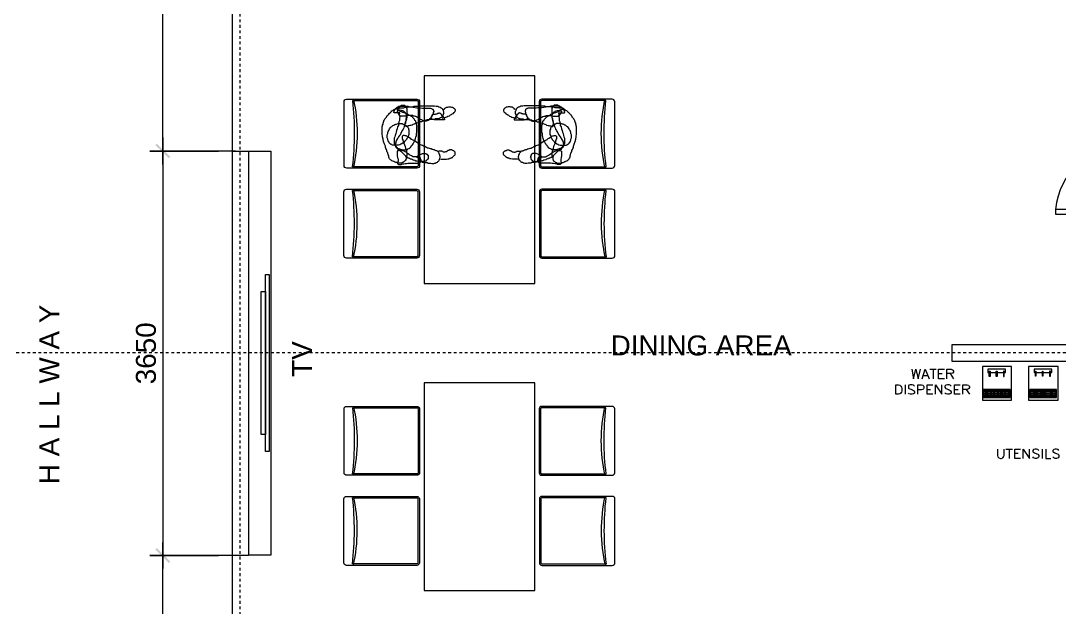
# Model space of a CAD drawing. Header units: feet. Extents: x 24 to 2788, y 15 to 613.
# Drawn here: x 174.3 to 268, y 289.9 to 342.9 of the extents above; entities that cross this region are included whole.
import ezdxf

# ---------------------------------------------------------------- set-up
doc = ezdxf.new("R2010")
doc.units = ezdxf.units.FT
doc.header["$MEASUREMENT"] = 0
doc.linetypes.add('DASHED', pattern=[0.5, 0.25, -0.25])
doc.layers.get('0').update_dxf_attribs({"color": 255, "lineweight": 0})
for name, color, linetype, lineweight in [('Dimmension', 250, 'Continuous', 0), ('Furnatures', 30, 'Continuous', 15), ('Kitchen', 2, 'Continuous', 13), ('Object', 5, 'Continuous', 0), ('Text', 251, 'Continuous', 9)]:
    doc.layers.add(name, color=color, linetype=linetype, lineweight=lineweight)
doc.layers.add('Doors', color=7, linetype='Continuous')
doc.layers.add('Grid', color=1, linetype='Continuous')
doc.styles.add('PDF Arial', font='arial.ttf')

# ---------------------------------------------------------------- blocks, each defined once
blk = doc.blocks.new('Chair4')
at = {"layer": 'Furnatures', "lineweight": 0}
for points in [[(0.6585, -0.3112), (0.0235, -0.3112, -0.408105), (0, -0.2879), (0, 0.2879, -0.414185), (0.0233, 0.3112), (0.6583, 0.3112, -0.414203), (0.6816, 0.2879), (0.6816, -0.2879, -0.414185), (0.6583, -0.3112)], [(0.6585, -0.2985), (0.0766, -0.2983, 0.059211), (0.0789, 0.2985), (0.6583, 0.2985, -0.414258), (0.6689, 0.2879), (0.6689, -0.2879, -0.414258), (0.6583, -0.2985)]]:
    blk.add_lwpolyline(points, format="xyb", dxfattribs=at)
blk.add_arc((-1.3258, 0.0037), 1.4466, 347.42989, 12.27222, dxfattribs=at)
blk = doc.blocks.new('Table2')
at = {"layer": 'Furnatures', "lineweight": 0}
blk.add_lwpolyline([(0.4996, -1.8755), (0.4996, 0), (-0.4996, 0), (-0.4996, -1.8755)], close=True, dxfattribs=at)
blk = doc.blocks.new('Person')
at = {"layer": 'Object', "lineweight": 0}
for points in [[(-0.0839, -0.1905), (-0.0881, -0.1863), (-0.0881, -0.1778), (-0.0923, -0.1736), (-0.0923, -0.1651), (-0.0966, -0.1609), (-0.1008, -0.1524), (-0.1008, -0.144), (-0.105, -0.1355), (-0.1093, -0.127), (-0.1135, -0.1186), (-0.1135, -0.1059), (-0.122, -0.0889), (-0.1304, -0.0635), (-0.1347, -0.0424), (-0.1389, -0.0212), (-0.1389, -0.0127), (-0.1431, 0), (-0.1431, 0.0084), (-0.1431, 0.0169), (-0.1431, 0.0296), (-0.1431, 0.0381), (-0.1431, 0.0465), (-0.1431, 0.055), (-0.1431, 0.0677), (-0.1389, 0.0762), (-0.1389, 0.0846), (-0.1347, 0.0931), (-0.1347, 0.1016), (-0.1304, 0.1101), (-0.1262, 0.1185), (-0.1262, 0.127), (-0.122, 0.1312), (-0.1177, 0.1397), (-0.1093, 0.1482), (-0.105, 0.1566), (-0.1008, 0.1651), (-0.0966, 0.1693), (-0.0881, 0.1778), (-0.0839, 0.182), (-0.0754, 0.1905), (-0.0669, 0.199), (-0.0627, 0.2032), (-0.0542, 0.2117), (-0.0457, 0.2159), (-0.0373, 0.2244), (-0.0288, 0.2286), (-0.0161, 0.2371), (-0.0076, 0.2413), (0.0008, 0.2455), (0.0093, 0.254), (0.022, 0.2582), (0.0305, 0.2625), (0.0347, 0.2625), (0.0389, 0.2625), (0.0432, 0.2625), (0.0474, 0.2625), (0.0516, 0.2625), (0.0559, 0.2625), (0.0601, 0.2625), (0.0643, 0.2582), (0.0686, 0.254), (0.0728, 0.2498), (0.0728, 0.2455), (0.077, 0.2455), (0.077, 0.2413), (0.077, 0.2371), (0.0813, 0.2328), (0.0813, 0.2244), (0.0813, 0.2117), (0.0813, 0.2032), (0.0813, 0.1905), (0.0813, 0.1778), (0.0813, 0.1651), (0.0813, 0.1524), (0.077, 0.1397), (0.0728, 0.127), (0.0686, 0.1143), (0.0686, 0.1016), (0.0601, 0.0889), (0.0559, 0.0719), (0.0516, 0.0592), (0.0474, 0.0465), (0.0389, 0.0338), (0.0347, 0.0254), (0.0262, 0.0127), (0.022, 0), (0.0135, -0.0085), (0.0051, -0.0212), (0.0008, -0.0297), (-0.0034, -0.0381), (-0.0119, -0.0508), (-0.0161, -0.0593), (-0.0203, -0.0678), (-0.0203, -0.0762), (-0.0246, -0.0847), (-0.0246, -0.0889), (-0.0246, -0.0932), (-0.0246, -0.0974), (-0.0246, -0.1016), (-0.0246, -0.1059), (-0.0203, -0.1101), (-0.0203, -0.1143), (-0.0161, -0.1186), (-0.0076, -0.127), (0.0008, -0.1355), (0.0093, -0.1397), (0.0262, -0.1524), (0.0432, -0.1694), (0.0474, -0.1736), (0.0559, -0.1821), (0.0643, -0.1905), (0.0686, -0.1948), (0.0686, -0.199), (0.0728, -0.2032), (0.0728, -0.2075), (0.0728, -0.2117), (0.0728, -0.2159), (0.0728, -0.2202), (0.0728, -0.2244), (0.0686, -0.2286), (0.0686, -0.2329), (0.0686, -0.2371), (0.0643, -0.2371), (0.0601, -0.2413), (0.0559, -0.2456), (0.0516, -0.2498), (0.0474, -0.2498), (0.0432, -0.254), (0.0389, -0.254), (0.0305, -0.2583), (0.0262, -0.2583), (0.0178, -0.2583), (0.0135, -0.2583), (0.0051, -0.2583), (-0.0034, -0.2583), (-0.0119, -0.254), (-0.0203, -0.254), (-0.0288, -0.2498), (-0.0373, -0.2456), (-0.0457, -0.2413), (-0.0542, -0.2371), (-0.0627, -0.2329), (-0.0669, -0.2286), (-0.0754, -0.2202), (-0.0796, -0.2159), (-0.0796, -0.2117), (-0.0839, -0.2075), (-0.0839, -0.2032), (-0.0839, -0.199), (-0.0839, -0.1948)], [(-0.0373, 0.2032), (-0.033, 0.2074), (-0.033, 0.2159), (-0.0288, 0.2201), (-0.0288, 0.2244), (-0.0246, 0.2286), (-0.0203, 0.2328), (-0.0161, 0.2371), (-0.0119, 0.2413), (-0.0076, 0.2455), (-0.0034, 0.2455), (0.0051, 0.2498), (0.0093, 0.2498), (0.0135, 0.2498), (0.0178, 0.254), (0.0262, 0.254), (0.0347, 0.254), (0.0474, 0.254), (0.0643, 0.254), (0.077, 0.254), (0.0897, 0.254), (0.1067, 0.2498), (0.1236, 0.2498), (0.1363, 0.2455), (0.1702, 0.2413), (0.1871, 0.2413), (0.204, 0.2413), (0.221, 0.2371), (0.2379, 0.2371), (0.2506, 0.2371), (0.2675, 0.2371), (0.276, 0.2371), (0.2802, 0.2371), (0.2887, 0.2371), (0.2929, 0.2371), (0.3014, 0.2328), (0.3056, 0.2328), (0.3099, 0.2286), (0.3141, 0.2286), (0.3183, 0.2244), (0.3183, 0.2201), (0.3183, 0.2159), (0.3226, 0.2117), (0.3226, 0.2074), (0.3183, 0.199), (0.3183, 0.1947), (0.3183, 0.1863), (0.3141, 0.182), (0.3099, 0.1736), (0.3099, 0.1693), (0.3056, 0.1609), (0.3014, 0.1566), (0.2972, 0.1482), (0.2929, 0.1439), (0.2845, 0.1397), (0.2802, 0.1355), (0.276, 0.1312), (0.2718, 0.127), (0.2633, 0.1228), (0.2591, 0.1228), (0.2548, 0.1185), (0.2506, 0.1185), (0.2464, 0.1185), (0.2379, 0.1185), (0.2337, 0.1228), (0.2294, 0.1228), (0.2252, 0.127), (0.221, 0.127), (0.2167, 0.1312), (0.204, 0.1355), (0.1956, 0.1439), (0.1829, 0.1482), (0.1702, 0.1566), (0.1617, 0.1609), (0.1575, 0.1609), (0.149, 0.1651), (0.1405, 0.1651), (0.1321, 0.1693), (0.1236, 0.1693), (0.1151, 0.1693), (0.1067, 0.1693), (0.0897, 0.1693), (0.0686, 0.1651), (0.0601, 0.1651), (0.0516, 0.1651), (0.0474, 0.1651), (0.0389, 0.1651), (0.0305, 0.1651), (0.0262, 0.1651), (0.022, 0.1651), (0.0178, 0.1651), (0.0178, 0.1693), (0.0135, 0.1693), (0.0135, 0.1736), (0.0135, 0.1778), (0.0135, 0.182), (0.0178, 0.1905), (0.0178, 0.1947), (0.0135, 0.1947), (0.0093, 0.1947), (0.0051, 0.1947), (0.0008, 0.1947), (-0.0034, 0.1947), (-0.0119, 0.1947), (-0.0161, 0.1947), (-0.0246, 0.1947), (-0.0288, 0.1947), (-0.033, 0.1947), (-0.033, 0.199), (-0.0373, 0.199)], [(0.0178, 0.1609), (0.0135, 0.1439), (0.0135, 0.127), (0.0093, 0.1143), (0.0051, 0.0974), (0.0051, 0.0804), (-0.0034, 0.0677), (-0.0076, 0.0508), (-0.0119, 0.0338), (-0.0161, 0.0211), (-0.0203, 0.0084), (-0.0246, -0.0085), (-0.0288, -0.0212), (-0.033, -0.0339), (-0.033, -0.0466), (-0.033, -0.0508), (-0.033, -0.0551), (-0.033, -0.0635), (-0.033, -0.0678), (-0.033, -0.072), (-0.033, -0.0805), (-0.033, -0.0847), (-0.0288, -0.0889), (-0.0288, -0.0932), (-0.0246, -0.0974), (-0.0246, -0.1016), (-0.0203, -0.1059), (-0.0161, -0.1101), (-0.0119, -0.1143), (-0.0076, -0.1186), (-0.0034, -0.1228), (0.0051, -0.127), (0.0093, -0.127), (0.0178, -0.1313), (0.022, -0.1355), (0.0305, -0.1355), (0.0347, -0.1355), (0.0432, -0.1397), (0.0474, -0.1397), (0.0559, -0.1397), (0.0601, -0.1397), (0.0686, -0.1397), (0.0728, -0.1355), (0.0813, -0.1355), (0.0855, -0.1355), (0.0897, -0.1313), (0.0982, -0.127), (0.1024, -0.127), (0.1067, -0.1228), (0.1109, -0.1186), (0.1151, -0.1143), (0.1194, -0.1059), (0.1236, -0.1016), (0.1278, -0.0974), (0.1321, -0.0932), (0.1363, -0.0847), (0.1405, -0.0805), (0.1448, -0.0678), (0.1532, -0.0551), (0.1575, -0.0381), (0.1617, -0.0254), (0.1659, -0.0085), (0.1659, 0.0084), (0.1702, 0.0211), (0.1702, 0.0381), (0.1702, 0.0508), (0.1702, 0.0677), (0.1702, 0.0804), (0.1659, 0.0931), (0.1659, 0.0974), (0.1659, 0.1058), (0.1617, 0.1101), (0.1617, 0.1185), (0.1575, 0.1228), (0.1532, 0.127), (0.149, 0.1355), (0.1448, 0.1397), (0.1405, 0.1439), (0.1363, 0.1482), (0.1321, 0.1566), (0.1236, 0.1609), (0.1151, 0.1651), (0.1067, 0.1693), (0.0982, 0.1736), (0.0897, 0.182), (0.077, 0.1863), (0.0643, 0.1905), (0.0559, 0.1947), (0.0432, 0.199), (0.0305, 0.2032), (0.022, 0.2074), (0.0178, 0.2074), (0.0135, 0.2117), (0.0093, 0.2117), (0.0051, 0.2117), (0.0008, 0.2117), (-0.0034, 0.2117), (-0.0076, 0.2117), (-0.0076, 0.2074), (-0.0076, 0.2032), (-0.0034, 0.199), (-0.0034, 0.1947), (0.0008, 0.1947), (0.0051, 0.1863), (0.0093, 0.1778), (0.0135, 0.1736), (0.0135, 0.1693), (0.0135, 0.1651)], [(0.2167, 0.2582), (0.2252, 0.2582), (0.2379, 0.2582), (0.2464, 0.2582), (0.2591, 0.2582), (0.2675, 0.2582), (0.276, 0.2582), (0.2845, 0.2582), (0.2929, 0.2582), (0.2972, 0.2582), (0.3056, 0.2582), (0.3141, 0.2582), (0.3183, 0.2582), (0.3268, 0.2582), (0.331, 0.2582), (0.3437, 0.254), (0.3522, 0.254), (0.3607, 0.254), (0.3691, 0.2498), (0.3776, 0.2455), (0.3818, 0.2455), (0.3903, 0.2413), (0.3945, 0.2371), (0.3988, 0.2328), (0.403, 0.2286), (0.403, 0.2244), (0.4072, 0.2201), (0.4072, 0.2117), (0.4115, 0.2074), (0.4115, 0.2032), (0.4115, 0.199), (0.4115, 0.1905), (0.4115, 0.1863), (0.4072, 0.182), (0.4072, 0.1778), (0.4072, 0.1736), (0.403, 0.1693), (0.3988, 0.1651), (0.3988, 0.1609), (0.3945, 0.1566), (0.3903, 0.1524), (0.3861, 0.1482), (0.3818, 0.1482), (0.3776, 0.1439), (0.3734, 0.1439), (0.3691, 0.1439), (0.3607, 0.1397), (0.3564, 0.1397), (0.3522, 0.1397), (0.3437, 0.1397), (0.3395, 0.1397), (0.331, 0.1355), (0.3226, 0.1355), (0.3183, 0.1355), (0.3099, 0.1355), (0.3014, 0.1355), (0.2929, 0.1355), (0.2845, 0.1312), (0.276, 0.1312), (0.2633, 0.1312), (0.2548, 0.127), (0.2464, 0.127), (0.2337, 0.1228), (0.2252, 0.1185), (0.2125, 0.1143), (0.1998, 0.1143), (0.1786, 0.1058), (0.1575, 0.0974), (0.1448, 0.0931), (0.1363, 0.0889), (0.1278, 0.0846), (0.1151, 0.0804), (0.1067, 0.0804), (0.0982, 0.0762), (0.094, 0.0762), (0.0855, 0.0719), (0.0813, 0.0719), (0.0728, 0.0719), (0.0686, 0.0762), (0.0643, 0.0762), (0.0643, 0.0804), (0.0643, 0.0846), (0.0643, 0.0889), (0.0643, 0.0931), (0.0643, 0.0974), (0.0643, 0.1016), (0.0686, 0.1143), (0.0728, 0.127), (0.0728, 0.1397), (0.077, 0.1524), (0.077, 0.1566), (0.077, 0.1609), (0.077, 0.1693), (0.077, 0.1736), (0.077, 0.1778), (0.0728, 0.1863), (0.0686, 0.1905), (0.0686, 0.1947), (0.0643, 0.199), (0.0601, 0.2032), (0.0516, 0.2074), (0.0474, 0.2117), (0.0389, 0.2117), (0.0305, 0.2159), (0.0135, 0.2201), (0.0093, 0.2201), (0.0008, 0.2244), (-0.0034, 0.2244), (-0.0119, 0.2286), (-0.0161, 0.2286), (-0.0203, 0.2286), (-0.0246, 0.2328), (-0.0203, 0.2328), (-0.0161, 0.2328), (-0.0119, 0.2371), (-0.0076, 0.2371), (-0.0034, 0.2371), (0.0008, 0.2371), (0.0051, 0.2371), (0.0135, 0.2371), (0.0178, 0.2413), (0.0262, 0.2413), (0.0347, 0.2413), (0.0432, 0.2413), (0.0516, 0.2413), (0.0643, 0.2455), (0.0728, 0.2455), (0.0855, 0.2455), (0.0982, 0.2498), (0.1151, 0.2498), (0.1278, 0.2498), (0.1448, 0.254), (0.1617, 0.254), (0.1786, 0.254), (0.1956, 0.2582)], [(0.2972, 0.1482), (0.3141, 0.182), (0.3226, 0.182), (0.3268, 0.182), (0.331, 0.182), (0.3353, 0.182), (0.3395, 0.182), (0.3437, 0.1863), (0.3522, 0.1863), (0.3607, 0.1905), (0.3649, 0.1905), (0.3691, 0.1905), (0.3691, 0.1947), (0.3734, 0.1947), (0.3776, 0.1905), (0.3818, 0.1905), (0.3861, 0.1863), (0.3861, 0.182), (0.3903, 0.182), (0.3945, 0.1736), (0.403, 0.1651), (0.4072, 0.1609), (0.4115, 0.1524), (0.4157, 0.1482), (0.4157, 0.1439), (0.4157, 0.1397), (0.4199, 0.1397), (0.4199, 0.1355), (0.4199, 0.1312), (0.4157, 0.1312), (0.4115, 0.1312), (0.4072, 0.1312), (0.403, 0.1312), (0.3988, 0.1312), (0.3903, 0.1312), (0.3861, 0.1312), (0.3818, 0.1312), (0.3776, 0.1312), (0.3734, 0.1312), (0.3691, 0.1312), (0.3649, 0.1312), (0.3607, 0.1312), (0.348, 0.1312), (0.3353, 0.1312), (0.331, 0.1312), (0.3226, 0.1355), (0.3183, 0.1355), (0.3141, 0.1355), (0.3099, 0.1355), (0.3056, 0.1397), (0.3014, 0.1439), (0.2972, 0.1439)], [(-0.0796, -0.0762), (-0.0839, -0.0678), (-0.0881, -0.0593), (-0.0923, -0.0508), (-0.0923, -0.0424), (-0.0966, -0.0297), (-0.0966, -0.0212), (-0.0966, -0.0127), (-0.0966, -0.0043), (-0.0923, 0.0084), (-0.0923, 0.0169), (-0.0881, 0.0254), (-0.0839, 0.0338), (-0.0796, 0.0423), (-0.0754, 0.0508), (-0.0711, 0.0592), (-0.0627, 0.0677), (-0.0542, 0.0719), (-0.0457, 0.0804), (-0.0373, 0.0846), (-0.0288, 0.0889), (-0.0203, 0.0931), (-0.0119, 0.0931), (0.0008, 0.0974), (0.0093, 0.0974), (0.022, 0.0974), (0.0305, 0.0974), (0.0389, 0.0974), (0.0474, 0.0931), (0.0559, 0.0889), (0.0643, 0.0846), (0.0728, 0.0804), (0.077, 0.0804), (0.077, 0.0762), (0.0813, 0.0719), (0.0855, 0.0719), (0.0855, 0.0677), (0.0897, 0.0635), (0.094, 0.055), (0.094, 0.0465), (0.0982, 0.0381), (0.0982, 0.0296), (0.0982, 0.0169), (0.0982, 0.0084), (0.0982, 0), (0.094, -0.0085), (0.0897, -0.0212), (0.0855, -0.0297), (0.0813, -0.0381), (0.077, -0.0466), (0.0686, -0.0551), (0.0601, -0.0635), (0.0559, -0.072), (0.0474, -0.0762), (0.0347, -0.0847), (0.0262, -0.0889), (0.0178, -0.0932), (0.0051, -0.0974), (-0.0034, -0.0974), (-0.0161, -0.0974), (-0.0246, -0.1016), (-0.033, -0.0974), (-0.0415, -0.0974), (-0.05, -0.0974), (-0.0542, -0.0932), (-0.0584, -0.0932), (-0.0627, -0.0889), (-0.0669, -0.0889), (-0.0711, -0.0847), (-0.0754, -0.0805), (-0.0754, -0.0762)], [(0.1617, -0.2371), (0.1702, -0.2371), (0.1829, -0.2413), (0.1956, -0.2413), (0.204, -0.2456), (0.2125, -0.2456), (0.221, -0.2498), (0.2337, -0.2498), (0.2421, -0.2498), (0.2464, -0.254), (0.2548, -0.254), (0.2633, -0.254), (0.2718, -0.2583), (0.276, -0.2583), (0.2845, -0.2583), (0.2887, -0.2583), (0.2929, -0.2583), (0.3056, -0.2625), (0.3141, -0.2625), (0.3226, -0.2625), (0.331, -0.2583), (0.3395, -0.2583), (0.3437, -0.254), (0.3522, -0.254), (0.3564, -0.2498), (0.3607, -0.2456), (0.3649, -0.2413), (0.3691, -0.2371), (0.3734, -0.2329), (0.3776, -0.2244), (0.3776, -0.2202), (0.3776, -0.2159), (0.3818, -0.2075), (0.3818, -0.2032), (0.3818, -0.199), (0.3776, -0.1905), (0.3776, -0.1863), (0.3776, -0.1821), (0.3734, -0.1778), (0.3734, -0.1694), (0.3691, -0.1651), (0.3649, -0.1609), (0.3649, -0.1567), (0.3607, -0.1567), (0.3564, -0.1524), (0.3522, -0.1482), (0.3437, -0.1482), (0.3395, -0.144), (0.3353, -0.144), (0.3268, -0.1397), (0.3226, -0.1397), (0.3141, -0.1355), (0.3099, -0.1355), (0.3014, -0.1313), (0.2929, -0.1313), (0.2845, -0.127), (0.276, -0.1228), (0.2675, -0.1228), (0.2591, -0.1186), (0.2506, -0.1143), (0.2421, -0.1101), (0.2294, -0.1059), (0.221, -0.1016), (0.2125, -0.0974), (0.1998, -0.0932), (0.1871, -0.0847), (0.1786, -0.0805), (0.1575, -0.0635), (0.1363, -0.0508), (0.1236, -0.0466), (0.1151, -0.0381), (0.1067, -0.0339), (0.094, -0.0254), (0.0855, -0.0212), (0.0813, -0.017), (0.0728, -0.0127), (0.0643, -0.0127), (0.0601, -0.0085), (0.0559, -0.0085), (0.0516, -0.0085), (0.0474, -0.0085), (0.0432, -0.0127), (0.0389, -0.017), (0.0389, -0.0212), (0.0389, -0.0254), (0.0389, -0.0297), (0.0389, -0.0339), (0.0389, -0.0424), (0.0432, -0.0466), (0.0432, -0.0551), (0.0474, -0.0593), (0.0474, -0.0678), (0.0516, -0.0805), (0.0643, -0.1101), (0.0686, -0.127), (0.0728, -0.1355), (0.0728, -0.1397), (0.077, -0.1482), (0.077, -0.1524), (0.077, -0.1609), (0.0813, -0.1651), (0.0813, -0.1694), (0.0813, -0.1736), (0.0813, -0.1778), (0.0813, -0.1821), (0.0813, -0.1863), (0.0813, -0.1905), (0.077, -0.1948), (0.077, -0.199), (0.0813, -0.199), (0.0813, -0.2032), (0.0813, -0.2075), (0.0855, -0.2075), (0.0897, -0.2075), (0.0897, -0.2117), (0.094, -0.2117), (0.1024, -0.2159), (0.1067, -0.2159), (0.1109, -0.2202), (0.1194, -0.2202), (0.1278, -0.2244), (0.1363, -0.2286), (0.149, -0.2329), (0.1532, -0.2329)], [(-0.0034, -0.2498), (-0.0034, -0.254), (-0.0034, -0.2583), (-0.0034, -0.2625), (-0.0034, -0.2667), (0.0008, -0.2667), (0.0051, -0.271), (0.0093, -0.271), (0.0135, -0.271), (0.0178, -0.271), (0.022, -0.271), (0.0262, -0.271), (0.0305, -0.271), (0.0389, -0.2667), (0.0516, -0.2667), (0.0643, -0.2625), (0.077, -0.2625), (0.0897, -0.2583), (0.1067, -0.2583), (0.1194, -0.2583), (0.1321, -0.2583), (0.1448, -0.2583), (0.1532, -0.2583), (0.1659, -0.2583), (0.1744, -0.2583), (0.1786, -0.2583), (0.1829, -0.2583), (0.1871, -0.2583), (0.1913, -0.2583), (0.1956, -0.2583), (0.1998, -0.254), (0.204, -0.2498), (0.204, -0.2456), (0.204, -0.2413), (0.2083, -0.2371), (0.2083, -0.2329), (0.2083, -0.2286), (0.204, -0.2244), (0.204, -0.2202), (0.204, -0.2159), (0.1998, -0.2117), (0.1998, -0.2075), (0.1956, -0.2032), (0.1913, -0.2032), (0.1871, -0.2032), (0.1829, -0.2032), (0.1786, -0.2032), (0.1744, -0.2032), (0.1659, -0.2032), (0.1575, -0.2032), (0.1532, -0.2032), (0.1448, -0.2032), (0.1405, -0.2032), (0.1363, -0.2032), (0.1321, -0.199), (0.1236, -0.1948), (0.1151, -0.1905), (0.1067, -0.1863), (0.1024, -0.1821), (0.0855, -0.1736), (0.0813, -0.1651), (0.0728, -0.1609), (0.0643, -0.1567), (0.0559, -0.1524), (0.0432, -0.1482), (0.0347, -0.144), (0.0262, -0.144), (0.022, -0.144), (0.0178, -0.144), (0.0135, -0.144), (0.0093, -0.144), (0.0051, -0.144), (0.0008, -0.1482), (-0.0034, -0.1482), (-0.0034, -0.1524), (-0.0076, -0.1524), (-0.0076, -0.1567), (-0.0076, -0.1609), (-0.0076, -0.1651), (-0.0076, -0.1694), (-0.0076, -0.1736), (-0.0076, -0.1821), (-0.0076, -0.1905), (-0.0034, -0.2117), (0.0008, -0.2244), (0.0008, -0.2329), (0.0008, -0.2371), (0.0008, -0.2413), (0.0008, -0.2456)], [(0.1998, -0.2413), (0.1956, -0.2413), (0.1956, -0.2371), (0.1956, -0.2329), (0.1956, -0.2286), (0.1913, -0.2244), (0.1913, -0.2202), (0.1871, -0.2159), (0.1829, -0.2159), (0.1786, -0.2117), (0.1744, -0.2075), (0.1744, -0.2032), (0.1744, -0.199), (0.1786, -0.1948), (0.1829, -0.1905), (0.1871, -0.1905), (0.1913, -0.1863), (0.1956, -0.1863), (0.1998, -0.1821), (0.2083, -0.1778), (0.221, -0.1736), (0.2252, -0.1736), (0.2294, -0.1736), (0.2337, -0.1736), (0.2421, -0.1736), (0.2464, -0.1736), (0.2506, -0.1736), (0.2548, -0.1736), (0.2591, -0.1778), (0.2633, -0.1778), (0.2675, -0.1821), (0.2675, -0.1863), (0.2718, -0.1863), (0.2718, -0.1905), (0.2718, -0.1948), (0.2718, -0.199), (0.276, -0.2032), (0.2718, -0.2075), (0.2718, -0.2117), (0.2718, -0.2159), (0.2718, -0.2202), (0.2675, -0.2244), (0.2675, -0.2286), (0.2633, -0.2286), (0.2591, -0.2329), (0.2548, -0.2371), (0.2548, -0.2413), (0.2464, -0.2413), (0.2421, -0.2456), (0.2379, -0.2456), (0.2337, -0.2456), (0.2252, -0.2456), (0.2167, -0.2456), (0.2125, -0.2456), (0.204, -0.2456), (0.204, -0.2413)]]:
    blk.add_lwpolyline(points, close=True, dxfattribs=at)
for points in [[(0.4115, 0.2244), (0.4157, 0.2286), (0.4199, 0.2286), (0.4199, 0.2328), (0.4242, 0.2371), (0.4284, 0.2413), (0.4326, 0.2413), (0.4369, 0.2455), (0.4411, 0.2455), (0.4496, 0.2455), (0.4581, 0.2498), (0.4665, 0.2498), (0.475, 0.2498), (0.4835, 0.2455), (0.4919, 0.2455), (0.5004, 0.2413), (0.5046, 0.2371), (0.5089, 0.2371), (0.5089, 0.2328), (0.5131, 0.2286), (0.5131, 0.2244), (0.5173, 0.2244), (0.5173, 0.2201), (0.5173, 0.2159), (0.5173, 0.2117), (0.5131, 0.2074), (0.5131, 0.2032), (0.5089, 0.199), (0.5004, 0.1947), (0.4962, 0.1863), (0.4877, 0.182), (0.4792, 0.1778), (0.4708, 0.1736), (0.4623, 0.1651), (0.4496, 0.1609), (0.4411, 0.1566), (0.4284, 0.1524), (0.4199, 0.1482), (0.4072, 0.1482), (0.3988, 0.1439)], [(0.3861, -0.2244), (0.3903, -0.2244), (0.3945, -0.2244), (0.403, -0.2244), (0.4072, -0.2244), (0.4242, -0.2244), (0.4369, -0.2244), (0.4496, -0.2202), (0.4581, -0.2202), (0.4623, -0.2202), (0.4665, -0.2159), (0.475, -0.2159), (0.4792, -0.2117), (0.4835, -0.2117), (0.4877, -0.2075), (0.4919, -0.2075), (0.4962, -0.2032), (0.5046, -0.1948), (0.5089, -0.1905), (0.5131, -0.1863), (0.5173, -0.1821), (0.5173, -0.1778), (0.5173, -0.1736), (0.5173, -0.1694), (0.5173, -0.1651), (0.5173, -0.1609), (0.5131, -0.1567), (0.5089, -0.1524), (0.5046, -0.1482), (0.5004, -0.1482), (0.4962, -0.144), (0.4919, -0.144), (0.4835, -0.1397), (0.4792, -0.1397), (0.475, -0.1397), (0.4665, -0.1397), (0.4623, -0.144), (0.4581, -0.144), (0.4538, -0.144), (0.4453, -0.1524), (0.4369, -0.1567), (0.4326, -0.1567), (0.4284, -0.1567), (0.4242, -0.1609), (0.4199, -0.1609), (0.4157, -0.1609), (0.4115, -0.1609), (0.4072, -0.1567), (0.403, -0.1567), (0.3988, -0.1524), (0.3945, -0.1524), (0.3903, -0.1524), (0.3861, -0.1524), (0.3776, -0.1524), (0.3734, -0.1524), (0.3691, -0.1524), (0.3649, -0.1524)]]:
    blk.add_lwpolyline(points, dxfattribs=at)
blk = doc.blocks.new('TV')
at = {"layer": 'Furnatures', "lineweight": 5}
for points in [[(0.072, -0.798), (0.0381, -0.798), (0.0381, 0.798), (0.072, 0.798)], [(0.0381, -0.6456), (0, -0.6456), (0, 0.6456), (0.0381, 0.6456)]]:
    blk.add_lwpolyline(points, close=True, dxfattribs=at)
blk = doc.blocks.new('Wing Door')
at = {"layer": 'Doors', "lineweight": 0}
for points in [[(0.0381, 0.6186), (0.0381, 0.6017), (0.0762, 0.6017), (0.1185, 0.6017), (0.1185, 0.6186)], [(0.7155, 0.6017), (0.1185, 0.6017), (0.1185, 0.5594), (0.7155, 0.5594)], [(0.0381, -0.6176), (0.0381, -0.6006), (0.0762, -0.6006), (0.1185, -0.6006), (0.1185, -0.6176)]]:
    blk.add_lwpolyline(points, close=True, dxfattribs=at)
blk.add_lwpolyline([(0.7155, 0.5594, -0.407728), (0.0762, 0.0005, 0.407728), (-0.5631, -0.5583)], format="xyb", dxfattribs=at)
for points in [[(-0.5631, -0.6006), (-0.5631, -0.6006), (-0.5631, -0.6006), (0.0381, -0.6006), (0.0381, -0.5583), (-0.5631, -0.5583), (-0.5631, -0.6006)], [(0.0381, -0.6006), (-0.1312, -0.6006)]]:
    blk.add_lwpolyline(points, dxfattribs=at)
blk = doc.blocks.new('Water Dispenser')
at = {"layer": 'Kitchen', "lineweight": 0}
for points in [[(2.624832, 3.048192), (0, 3.048192), (0, 0), (2.624832, 0)], [(2.074464, 2.794176), (0.465696, 2.794176), (0.465696, 2.497824), (2.074464, 2.497824)], [(0.592704, 2.624832), (0.677376, 2.624832), (0.677376, 2.159136), (0.592704, 2.159136)], [(1.227744, 2.624832), (1.312416, 2.624832), (1.312416, 2.159136), (1.227744, 2.159136)], [(1.947456, 2.624832), (1.90512, 2.624832), (1.90512, 2.159136), (1.947456, 2.159136)], [(2.497824, 0.973728), (0.084672, 0.973728), (0.084672, 0.254016), (2.497824, 0.254016)], [(0.254016, 0.931392), (0.21168, 0.931392), (0.21168, 0.762048), (0.254016, 0.762048)], [(0.254016, 0.677376), (0.21168, 0.677376), (0.21168, 0.508032), (0.254016, 0.508032)], [(0.254016, 0.465696), (0.21168, 0.465696), (0.21168, 0.254016), (0.254016, 0.254016)], [(0.296352, 0.931392), (0.254016, 0.931392), (0.254016, 0.762048), (0.296352, 0.762048)], [(0.296352, 0.677376), (0.254016, 0.677376), (0.254016, 0.508032), (0.296352, 0.508032)], [(0.296352, 0.465696), (0.254016, 0.465696), (0.254016, 0.254016), (0.296352, 0.254016)], [(0.381024, 0.931392), (0.338688, 0.931392), (0.338688, 0.762048), (0.381024, 0.762048)], [(0.381024, 0.931392), (0.338688, 0.931392), (0.338688, 0.762048), (0.381024, 0.762048)], [(0.381024, 0.677376), (0.338688, 0.677376), (0.338688, 0.508032), (0.381024, 0.508032)], [(0.381024, 0.677376), (0.338688, 0.677376), (0.338688, 0.508032), (0.381024, 0.508032)], [(0.381024, 0.465696), (0.338688, 0.465696), (0.338688, 0.254016), (0.381024, 0.254016)], [(0.381024, 0.465696), (0.338688, 0.465696), (0.338688, 0.254016), (0.381024, 0.254016)], [(0.465696, 0.931392), (0.42336, 0.931392), (0.42336, 0.762048), (0.465696, 0.762048)], [(0.465696, 0.677376), (0.42336, 0.677376), (0.42336, 0.508032), (0.465696, 0.508032)], [(0.465696, 0.465696), (0.42336, 0.465696), (0.42336, 0.254016), (0.465696, 0.254016)], [(0.550368, 0.931392), (0.508032, 0.931392), (0.508032, 0.762048), (0.550368, 0.762048)], [(0.550368, 0.931392), (0.508032, 0.931392), (0.508032, 0.762048), (0.550368, 0.762048)], [(0.550368, 0.677376), (0.508032, 0.677376), (0.508032, 0.508032), (0.550368, 0.508032)], [(0.550368, 0.677376), (0.508032, 0.677376), (0.508032, 0.508032), (0.550368, 0.508032)], [(0.550368, 0.465696), (0.508032, 0.465696), (0.508032, 0.254016), (0.550368, 0.254016)], [(0.550368, 0.465696), (0.508032, 0.465696), (0.508032, 0.254016), (0.550368, 0.254016)], [(0.63504, 0.931392), (0.592704, 0.931392), (0.592704, 0.762048), (0.63504, 0.762048)], [(0.63504, 0.677376), (0.592704, 0.677376), (0.592704, 0.508032), (0.63504, 0.508032)], [(0.63504, 0.465696), (0.592704, 0.465696), (0.592704, 0.254016), (0.63504, 0.254016)], [(0.719712, 0.931392), (0.677376, 0.931392), (0.677376, 0.762048), (0.719712, 0.762048)], [(0.719712, 0.677376), (0.677376, 0.677376), (0.677376, 0.508032), (0.719712, 0.508032)], [(0.719712, 0.465696), (0.677376, 0.465696), (0.677376, 0.254016), (0.719712, 0.254016)], [(0.804384, 0.931392), (0.762048, 0.931392), (0.762048, 0.762048), (0.804384, 0.762048)], [(0.804384, 0.931392), (0.762048, 0.931392), (0.762048, 0.762048), (0.804384, 0.762048)], [(0.804384, 0.677376), (0.762048, 0.677376), (0.762048, 0.508032), (0.804384, 0.508032)], [(0.804384, 0.677376), (0.762048, 0.677376), (0.762048, 0.508032), (0.804384, 0.508032)], [(0.804384, 0.465696), (0.762048, 0.465696), (0.762048, 0.254016), (0.804384, 0.254016)], [(0.804384, 0.465696), (0.762048, 0.465696), (0.762048, 0.254016), (0.804384, 0.254016)], [(0.84672, 0.931392), (0.804384, 0.931392), (0.804384, 0.762048), (0.84672, 0.762048)], [(0.84672, 0.677376), (0.804384, 0.677376), (0.804384, 0.508032), (0.84672, 0.508032)], [(0.84672, 0.465696), (0.804384, 0.465696), (0.804384, 0.254016), (0.84672, 0.254016)], [(0.931392, 0.931392), (0.889056, 0.931392), (0.889056, 0.762048), (0.931392, 0.762048)], [(0.931392, 0.677376), (0.889056, 0.677376), (0.889056, 0.508032), (0.931392, 0.508032)], [(0.931392, 0.465696), (0.889056, 0.465696), (0.889056, 0.254016), (0.931392, 0.254016)], [(1.016064, 0.931392), (0.973728, 0.931392), (0.973728, 0.762048), (1.016064, 0.762048)], [(1.016064, 0.677376), (0.973728, 0.677376), (0.973728, 0.508032), (1.016064, 0.508032)], [(1.016064, 0.465696), (0.973728, 0.465696), (0.973728, 0.254016), (1.016064, 0.254016)], [(1.100736, 0.931392), (1.0584, 0.931392), (1.0584, 0.762048), (1.100736, 0.762048)], [(1.100736, 0.677376), (1.0584, 0.677376), (1.0584, 0.508032), (1.100736, 0.508032)], [(1.100736, 0.465696), (1.0584, 0.465696), (1.0584, 0.254016), (1.100736, 0.254016)], [(1.185408, 0.931392), (1.143072, 0.931392), (1.143072, 0.762048), (1.185408, 0.762048)], [(1.185408, 0.677376), (1.143072, 0.677376), (1.143072, 0.508032), (1.185408, 0.508032)], [(1.185408, 0.465696), (1.143072, 0.465696), (1.143072, 0.254016), (1.185408, 0.254016)], [(1.27008, 0.931392), (1.227744, 0.931392), (1.227744, 0.762048), (1.27008, 0.762048)], [(1.27008, 0.931392), (1.227744, 0.931392), (1.227744, 0.762048), (1.27008, 0.762048)], [(1.27008, 0.677376), (1.227744, 0.677376), (1.227744, 0.508032), (1.27008, 0.508032)], [(1.27008, 0.677376), (1.227744, 0.677376), (1.227744, 0.508032), (1.27008, 0.508032)], [(1.27008, 0.465696), (1.227744, 0.465696), (1.227744, 0.254016), (1.27008, 0.254016)], [(1.27008, 0.465696), (1.227744, 0.465696), (1.227744, 0.254016), (1.27008, 0.254016)], [(1.354752, 0.931392), (1.312416, 0.931392), (1.312416, 0.762048), (1.354752, 0.762048)], [(1.354752, 0.677376), (1.312416, 0.677376), (1.312416, 0.508032), (1.354752, 0.508032)], [(1.354752, 0.465696), (1.312416, 0.465696), (1.312416, 0.254016), (1.354752, 0.254016)], [(1.439424, 0.931392), (1.397088, 0.931392), (1.397088, 0.762048), (1.439424, 0.762048)], [(1.439424, 0.677376), (1.397088, 0.677376), (1.397088, 0.508032), (1.439424, 0.508032)], [(1.439424, 0.465696), (1.397088, 0.465696), (1.397088, 0.254016), (1.439424, 0.254016)], [(1.48176, 0.931392), (1.439424, 0.931392), (1.439424, 0.762048), (1.48176, 0.762048)], [(1.48176, 0.677376), (1.439424, 0.677376), (1.439424, 0.508032), (1.48176, 0.508032)], [(1.48176, 0.465696), (1.439424, 0.465696), (1.439424, 0.254016), (1.48176, 0.254016)], [(1.566432, 0.931392), (1.524096, 0.931392), (1.524096, 0.762048), (1.566432, 0.762048)], [(1.566432, 0.677376), (1.524096, 0.677376), (1.524096, 0.508032), (1.566432, 0.508032)], [(1.566432, 0.465696), (1.524096, 0.465696), (1.524096, 0.254016), (1.566432, 0.254016)], [(1.651104, 0.931392), (1.608768, 0.931392), (1.608768, 0.762048), (1.651104, 0.762048)], [(1.651104, 0.677376), (1.608768, 0.677376), (1.608768, 0.508032), (1.651104, 0.508032)], [(1.651104, 0.465696), (1.608768, 0.465696), (1.608768, 0.254016), (1.651104, 0.254016)], [(1.735776, 0.931392), (1.69344, 0.931392), (1.69344, 0.762048), (1.735776, 0.762048)], [(1.735776, 0.931392), (1.69344, 0.931392), (1.69344, 0.762048), (1.735776, 0.762048)], [(1.735776, 0.677376), (1.69344, 0.677376), (1.69344, 0.508032), (1.735776, 0.508032)], [(1.735776, 0.677376), (1.69344, 0.677376), (1.69344, 0.508032), (1.735776, 0.508032)], [(1.735776, 0.465696), (1.69344, 0.465696), (1.69344, 0.254016), (1.735776, 0.254016)], [(1.735776, 0.465696), (1.69344, 0.465696), (1.69344, 0.254016), (1.735776, 0.254016)], [(1.820448, 0.931392), (1.778112, 0.931392), (1.778112, 0.762048), (1.820448, 0.762048)], [(1.820448, 0.677376), (1.778112, 0.677376), (1.778112, 0.508032), (1.820448, 0.508032)], [(1.820448, 0.465696), (1.778112, 0.465696), (1.778112, 0.254016), (1.820448, 0.254016)], [(1.90512, 0.931392), (1.862784, 0.931392), (1.862784, 0.762048), (1.90512, 0.762048)], [(1.90512, 0.677376), (1.862784, 0.677376), (1.862784, 0.508032), (1.90512, 0.508032)], [(1.90512, 0.465696), (1.862784, 0.465696), (1.862784, 0.254016), (1.90512, 0.254016)], [(1.989792, 0.931392), (1.947456, 0.931392), (1.947456, 0.762048), (1.989792, 0.762048)], [(1.989792, 0.677376), (1.947456, 0.677376), (1.947456, 0.508032), (1.989792, 0.508032)], [(1.989792, 0.465696), (1.947456, 0.465696), (1.947456, 0.254016), (1.989792, 0.254016)], [(2.032128, 0.931392), (1.989792, 0.931392), (1.989792, 0.762048), (2.032128, 0.762048)], [(2.032128, 0.677376), (1.989792, 0.677376), (1.989792, 0.508032), (2.032128, 0.508032)], [(2.032128, 0.465696), (1.989792, 0.465696), (1.989792, 0.254016), (2.032128, 0.254016)], [(2.1168, 0.931392), (2.074464, 0.931392), (2.074464, 0.762048), (2.1168, 0.762048)], [(2.1168, 0.677376), (2.074464, 0.677376), (2.074464, 0.508032), (2.1168, 0.508032)], [(2.1168, 0.465696), (2.074464, 0.465696), (2.074464, 0.254016), (2.1168, 0.254016)], [(2.201472, 0.931392), (2.159136, 0.931392), (2.159136, 0.762048), (2.201472, 0.762048)], [(2.201472, 0.931392), (2.159136, 0.931392), (2.159136, 0.762048), (2.201472, 0.762048)], [(2.201472, 0.677376), (2.159136, 0.677376), (2.159136, 0.508032), (2.201472, 0.508032)], [(2.201472, 0.677376), (2.159136, 0.677376), (2.159136, 0.508032), (2.201472, 0.508032)], [(2.201472, 0.465696), (2.159136, 0.465696), (2.159136, 0.254016), (2.201472, 0.254016)], [(2.201472, 0.465696), (2.159136, 0.465696), (2.159136, 0.254016), (2.201472, 0.254016)], [(2.286144, 0.931392), (2.243808, 0.931392), (2.243808, 0.762048), (2.286144, 0.762048)], [(2.286144, 0.677376), (2.243808, 0.677376), (2.243808, 0.508032), (2.286144, 0.508032)], [(2.286144, 0.465696), (2.243808, 0.465696), (2.243808, 0.254016), (2.286144, 0.254016)], [(2.370816, 0.931392), (2.32848, 0.931392), (2.32848, 0.762048), (2.370816, 0.762048)], [(2.370816, 0.677376), (2.32848, 0.677376), (2.32848, 0.508032), (2.370816, 0.508032)], [(2.370816, 0.465696), (2.32848, 0.465696), (2.32848, 0.254016), (2.370816, 0.254016)], [(2.455488, 0.931392), (2.413152, 0.931392), (2.413152, 0.762048), (2.455488, 0.762048)], [(2.455488, 0.677376), (2.413152, 0.677376), (2.413152, 0.508032), (2.455488, 0.508032)], [(2.455488, 0.465696), (2.413152, 0.465696), (2.413152, 0.254016), (2.455488, 0.254016)]]:
    blk.add_lwpolyline(points, close=True, dxfattribs=at)

msp = doc.modelspace()

# ---------------------------------------------------------------- linework, layer by layer
at = {"color": 255, "lineweight": 0, "transparency": 33554559}
for points in [[(353.336, 363.158), (233.356, 363.158), (233.356, 393.64), (193.349, 393.64), (193.349, 232.128), (235.854, 232.128), (235.854, 233.652), (234.838, 233.652), (234.838, 268.156), (257.107, 268.156), (257.107, 259.139), (257.53, 258.715), (258.588, 259.774), (258.588, 268.156), (273.321, 268.156)], [(194.83, 331.11), (194.83, 294.616), (193.349, 294.616)], [(193.349, 331.11), (196.82, 331.11), (196.82, 294.659), (194.83, 294.659)], [(273.321, 312.143), (258.334, 312.143), (258.334, 313.667), (273.321, 313.667)]]:
    msp.add_lwpolyline(points, dxfattribs=at)
at = {"layer": 'Dimmension', "color": 250, "lineweight": 0}
for points in [[(187.083, 329.924), (187.083, 364.09)], [(187.083, 332.338), (187.083, 293.431)], [(193.645, 331.11), (185.897, 331.11), (192.121, 331.11)], [(187.083, 261.679), (187.083, 295.802)], [(193.645, 294.616), (185.897, 294.616), (192.121, 294.616)]]:
    msp.add_lwpolyline(points, dxfattribs=at)
at = {"layer": 'Dimmension', "color": 250, "lineweight": 0, "transparency": 33554559}
for points in [[(187.76, 330.602), (186.405, 331.66), (186.532, 331.787)], [(186.532, 331.787), (186.405, 331.66), (187.76, 330.602)], [(187.633, 330.475), (187.76, 330.602), (186.405, 331.66)], [(186.405, 331.66), (187.76, 330.602), (187.633, 330.475)], [(186.532, 295.294), (186.405, 295.167), (187.76, 294.066)], [(187.76, 294.066), (186.405, 295.167), (186.532, 295.294)], [(186.405, 295.167), (187.76, 294.066), (187.633, 293.939)], [(187.633, 293.939), (187.76, 294.066), (186.405, 295.167)]]:
    msp.add_solid(points, dxfattribs=at)
at = {"layer": 'Grid', "linetype": 'DASHED', "lineweight": 0}
for points in [[(194.068, 118.761), (194.068, 537.879)], [(552.602, 312.905), (57.619, 312.905)]]:
    msp.add_lwpolyline(points, dxfattribs=at)
at = {"layer": 'Kitchen', "lineweight": 9}
for points in [[(267.902, 311.678), (265.235, 311.678), (265.235, 308.629), (267.902, 308.629)], [(267.352, 311.424), (265.743, 311.424), (265.743, 311.127), (267.352, 311.127)], [(265.87, 311.254), (265.912, 311.254), (265.912, 310.789), (265.87, 310.789)], [(266.505, 311.254), (266.547, 311.254), (266.547, 310.789), (266.505, 310.789)], [(267.225, 311.254), (267.14, 311.254), (267.14, 310.789), (267.225, 310.789)], [(267.775, 309.603), (265.362, 309.603), (265.362, 308.883), (267.775, 308.883)], [(265.489, 309.561), (265.447, 309.561), (265.447, 309.391), (265.489, 309.391)], [(265.574, 309.561), (265.531, 309.561), (265.531, 309.391), (265.574, 309.391)], [(265.658, 309.561), (265.616, 309.561), (265.616, 309.391), (265.658, 309.391)], [(265.658, 309.561), (265.616, 309.561), (265.616, 309.391), (265.658, 309.391)], [(265.743, 309.561), (265.701, 309.561), (265.701, 309.391), (265.743, 309.391)], [(265.828, 309.561), (265.785, 309.561), (265.785, 309.391), (265.828, 309.391)], [(265.828, 309.561), (265.785, 309.561), (265.785, 309.391), (265.828, 309.391)], [(265.87, 309.561), (265.828, 309.561), (265.828, 309.391), (265.87, 309.391)], [(265.955, 309.561), (265.912, 309.561), (265.912, 309.391), (265.955, 309.391)], [(266.039, 309.561), (265.997, 309.561), (265.997, 309.391), (266.039, 309.391)], [(266.039, 309.561), (265.997, 309.561), (265.997, 309.391), (266.039, 309.391)], [(266.124, 309.561), (266.082, 309.561), (266.082, 309.391), (266.124, 309.391)], [(266.209, 309.561), (266.166, 309.561), (266.166, 309.391), (266.209, 309.391)], [(266.293, 309.561), (266.251, 309.561), (266.251, 309.391), (266.293, 309.391)], [(266.378, 309.561), (266.336, 309.561), (266.336, 309.391), (266.378, 309.391)], [(266.463, 309.561), (266.42, 309.561), (266.42, 309.391), (266.463, 309.391)], [(266.505, 309.561), (266.463, 309.561), (266.463, 309.391), (266.505, 309.391)], [(266.505, 309.561), (266.463, 309.561), (266.463, 309.391), (266.505, 309.391)], [(266.59, 309.561), (266.547, 309.561), (266.547, 309.391), (266.59, 309.391)], [(266.674, 309.561), (266.632, 309.561), (266.632, 309.391), (266.674, 309.391)], [(266.759, 309.561), (266.717, 309.561), (266.717, 309.391), (266.759, 309.391)], [(266.844, 309.561), (266.801, 309.561), (266.801, 309.391), (266.844, 309.391)], [(266.928, 309.561), (266.886, 309.561), (266.886, 309.391), (266.928, 309.391)], [(267.013, 309.561), (266.971, 309.561), (266.971, 309.391), (267.013, 309.391)], [(267.013, 309.561), (266.971, 309.561), (266.971, 309.391), (267.013, 309.391)], [(267.055, 309.561), (267.013, 309.561), (267.013, 309.391), (267.055, 309.391)], [(267.14, 309.561), (267.098, 309.561), (267.098, 309.391), (267.14, 309.391)], [(267.225, 309.561), (267.182, 309.561), (267.182, 309.391), (267.225, 309.391)], [(267.31, 309.561), (267.267, 309.561), (267.267, 309.391), (267.31, 309.391)], [(267.394, 309.561), (267.352, 309.561), (267.352, 309.391), (267.394, 309.391)], [(267.479, 309.561), (267.437, 309.561), (267.437, 309.391), (267.479, 309.391)], [(267.479, 309.561), (267.437, 309.561), (267.437, 309.391), (267.479, 309.391)], [(267.564, 309.561), (267.521, 309.561), (267.521, 309.391), (267.564, 309.391)], [(267.648, 309.561), (267.606, 309.561), (267.606, 309.391), (267.648, 309.391)], [(267.691, 309.561), (267.648, 309.561), (267.648, 309.391), (267.691, 309.391)], [(265.489, 309.307), (265.447, 309.307), (265.447, 309.137), (265.489, 309.137)], [(265.489, 309.095), (265.447, 309.095), (265.447, 308.883), (265.489, 308.883)], [(265.574, 309.307), (265.531, 309.307), (265.531, 309.137), (265.574, 309.137)], [(265.574, 309.095), (265.531, 309.095), (265.531, 308.883), (265.574, 308.883)], [(265.658, 309.307), (265.616, 309.307), (265.616, 309.137), (265.658, 309.137)], [(265.658, 309.307), (265.616, 309.307), (265.616, 309.137), (265.658, 309.137)], [(265.658, 309.095), (265.616, 309.095), (265.616, 308.883), (265.658, 308.883)], [(265.658, 309.095), (265.616, 309.095), (265.616, 308.883), (265.658, 308.883)], [(265.743, 309.307), (265.701, 309.307), (265.701, 309.137), (265.743, 309.137)], [(265.743, 309.095), (265.701, 309.095), (265.701, 308.883), (265.743, 308.883)], [(265.828, 309.307), (265.785, 309.307), (265.785, 309.137), (265.828, 309.137)], [(265.828, 309.307), (265.785, 309.307), (265.785, 309.137), (265.828, 309.137)], [(265.828, 309.095), (265.785, 309.095), (265.785, 308.883), (265.828, 308.883)], [(265.828, 309.095), (265.785, 309.095), (265.785, 308.883), (265.828, 308.883)], [(265.87, 309.307), (265.828, 309.307), (265.828, 309.137), (265.87, 309.137)], [(265.87, 309.095), (265.828, 309.095), (265.828, 308.883), (265.87, 308.883)], [(265.955, 309.307), (265.912, 309.307), (265.912, 309.137), (265.955, 309.137)], [(265.955, 309.095), (265.912, 309.095), (265.912, 308.883), (265.955, 308.883)], [(266.039, 309.307), (265.997, 309.307), (265.997, 309.137), (266.039, 309.137)], [(266.039, 309.307), (265.997, 309.307), (265.997, 309.137), (266.039, 309.137)], [(266.039, 309.095), (265.997, 309.095), (265.997, 308.883), (266.039, 308.883)], [(266.039, 309.095), (265.997, 309.095), (265.997, 308.883), (266.039, 308.883)], [(266.124, 309.307), (266.082, 309.307), (266.082, 309.137), (266.124, 309.137)], [(266.124, 309.095), (266.082, 309.095), (266.082, 308.883), (266.124, 308.883)], [(266.209, 309.307), (266.166, 309.307), (266.166, 309.137), (266.209, 309.137)], [(266.209, 309.095), (266.166, 309.095), (266.166, 308.883), (266.209, 308.883)], [(266.293, 309.307), (266.251, 309.307), (266.251, 309.137), (266.293, 309.137)], [(266.293, 309.095), (266.251, 309.095), (266.251, 308.883), (266.293, 308.883)], [(266.378, 309.307), (266.336, 309.307), (266.336, 309.137), (266.378, 309.137)], [(266.378, 309.095), (266.336, 309.095), (266.336, 308.883), (266.378, 308.883)], [(266.463, 309.307), (266.42, 309.307), (266.42, 309.137), (266.463, 309.137)], [(266.463, 309.095), (266.42, 309.095), (266.42, 308.883), (266.463, 308.883)], [(266.505, 309.307), (266.463, 309.307), (266.463, 309.137), (266.505, 309.137)], [(266.505, 309.307), (266.463, 309.307), (266.463, 309.137), (266.505, 309.137)], [(266.505, 309.095), (266.463, 309.095), (266.463, 308.883), (266.505, 308.883)], [(266.505, 309.095), (266.463, 309.095), (266.463, 308.883), (266.505, 308.883)], [(266.59, 309.307), (266.547, 309.307), (266.547, 309.137), (266.59, 309.137)], [(266.59, 309.095), (266.547, 309.095), (266.547, 308.883), (266.59, 308.883)], [(266.674, 309.307), (266.632, 309.307), (266.632, 309.137), (266.674, 309.137)], [(266.674, 309.095), (266.632, 309.095), (266.632, 308.883), (266.674, 308.883)], [(266.759, 309.307), (266.717, 309.307), (266.717, 309.137), (266.759, 309.137)], [(266.759, 309.095), (266.717, 309.095), (266.717, 308.883), (266.759, 308.883)], [(266.844, 309.307), (266.801, 309.307), (266.801, 309.137), (266.844, 309.137)], [(266.844, 309.095), (266.801, 309.095), (266.801, 308.883), (266.844, 308.883)], [(266.928, 309.307), (266.886, 309.307), (266.886, 309.137), (266.928, 309.137)], [(266.928, 309.095), (266.886, 309.095), (266.886, 308.883), (266.928, 308.883)], [(267.013, 309.307), (266.971, 309.307), (266.971, 309.137), (267.013, 309.137)], [(267.013, 309.307), (266.971, 309.307), (266.971, 309.137), (267.013, 309.137)], [(267.013, 309.095), (266.971, 309.095), (266.971, 308.883), (267.013, 308.883)], [(267.013, 309.095), (266.971, 309.095), (266.971, 308.883), (267.013, 308.883)], [(267.055, 309.307), (267.013, 309.307), (267.013, 309.137), (267.055, 309.137)], [(267.055, 309.095), (267.013, 309.095), (267.013, 308.883), (267.055, 308.883)], [(267.14, 309.307), (267.098, 309.307), (267.098, 309.137), (267.14, 309.137)], [(267.14, 309.095), (267.098, 309.095), (267.098, 308.883), (267.14, 308.883)], [(267.225, 309.307), (267.182, 309.307), (267.182, 309.137), (267.225, 309.137)], [(267.225, 309.095), (267.182, 309.095), (267.182, 308.883), (267.225, 308.883)], [(267.31, 309.307), (267.267, 309.307), (267.267, 309.137), (267.31, 309.137)], [(267.31, 309.095), (267.267, 309.095), (267.267, 308.883), (267.31, 308.883)], [(267.394, 309.307), (267.352, 309.307), (267.352, 309.137), (267.394, 309.137)], [(267.394, 309.095), (267.352, 309.095), (267.352, 308.883), (267.394, 308.883)], [(267.479, 309.307), (267.437, 309.307), (267.437, 309.137), (267.479, 309.137)], [(267.479, 309.307), (267.437, 309.307), (267.437, 309.137), (267.479, 309.137)], [(267.479, 309.095), (267.437, 309.095), (267.437, 308.883), (267.479, 308.883)], [(267.479, 309.095), (267.437, 309.095), (267.437, 308.883), (267.479, 308.883)], [(267.564, 309.307), (267.521, 309.307), (267.521, 309.137), (267.564, 309.137)], [(267.564, 309.095), (267.521, 309.095), (267.521, 308.883), (267.564, 308.883)], [(267.648, 309.307), (267.606, 309.307), (267.606, 309.137), (267.648, 309.137)], [(267.648, 309.095), (267.606, 309.095), (267.606, 308.883), (267.648, 308.883)], [(267.691, 309.307), (267.648, 309.307), (267.648, 309.137), (267.691, 309.137)], [(267.691, 309.095), (267.648, 309.095), (267.648, 308.883), (267.691, 308.883)]]:
    msp.add_lwpolyline(points, close=True, dxfattribs=at)
at = {"layer": 'Text', "lineweight": 0}
for points in [[(254.693, 311.424), (254.863, 310.577), (255.074, 311.424), (255.286, 310.577), (255.498, 311.424)], [(255.625, 310.577), (255.921, 311.424), (256.26, 310.577)], [(256.344, 311.424), (256.895, 311.424)], [(256.641, 311.424), (256.641, 310.577)], [(257.657, 310.577), (257.107, 310.577), (257.107, 311.424), (257.657, 311.424)], [(257.869, 310.577), (257.869, 311.424), (258.25, 311.424), (258.377, 311.381), (258.419, 311.339), (258.461, 311.254), (258.461, 311.17), (258.419, 311.085), (258.377, 311.085), (258.25, 311.043), (257.869, 311.043)], [(255.752, 310.873), (256.133, 310.873)], [(257.107, 311.043), (257.445, 311.043)], [(258.165, 311.043), (258.461, 310.577)], [(254.101, 310.027), (254.101, 309.18)], [(254.947, 309.9), (254.863, 309.984), (254.736, 310.027), (254.566, 310.027), (254.439, 309.984), (254.397, 309.9), (254.397, 309.815), (254.397, 309.73), (254.439, 309.688), (254.524, 309.646), (254.778, 309.561), (254.863, 309.518), (254.905, 309.476), (254.947, 309.391), (254.947, 309.264), (254.863, 309.222), (254.736, 309.18), (254.566, 309.18), (254.439, 309.222), (254.397, 309.264)], [(255.244, 309.18), (255.244, 310.027), (255.582, 310.027), (255.709, 309.984), (255.752, 309.942), (255.794, 309.857), (255.794, 309.73), (255.752, 309.646), (255.709, 309.603), (255.582, 309.561), (255.244, 309.561)], [(256.598, 309.18), (256.09, 309.18), (256.09, 310.027), (256.598, 310.027)], [(256.09, 309.603), (256.387, 309.603)], [(256.853, 309.18), (256.853, 310.027), (257.403, 309.18), (257.403, 310.027)], [(258.25, 309.9), (258.165, 309.984), (258.08, 310.027), (257.911, 310.027), (257.784, 309.984), (257.699, 309.9), (257.699, 309.815), (257.742, 309.73), (257.784, 309.688), (257.869, 309.646), (258.08, 309.561), (258.165, 309.518), (258.207, 309.476), (258.25, 309.391), (258.25, 309.264), (258.165, 309.222), (258.08, 309.18), (257.911, 309.18), (257.784, 309.222), (257.699, 309.264)], [(259.054, 309.18), (258.546, 309.18), (258.546, 310.027), (259.054, 310.027)], [(258.546, 309.603), (258.885, 309.603)], [(259.308, 309.18), (259.308, 310.027), (259.689, 310.027), (259.816, 309.984), (259.858, 309.942), (259.901, 309.857), (259.901, 309.773), (259.858, 309.688), (259.816, 309.646), (259.689, 309.603), (259.308, 309.603)], [(259.604, 309.603), (259.901, 309.18)], [(262.441, 304.226), (262.441, 303.634), (262.483, 303.507), (262.568, 303.422), (262.695, 303.38), (262.78, 303.38), (262.907, 303.422), (262.991, 303.507), (263.034, 303.634), (263.034, 304.226)], [(263.203, 304.226), (263.796, 304.226)], [(263.499, 304.226), (263.499, 303.38)], [(264.515, 303.38), (264.007, 303.38), (264.007, 304.226), (264.515, 304.226)], [(264.007, 303.845), (264.304, 303.845)], [(264.769, 303.38), (264.769, 304.226), (265.32, 303.38), (265.32, 304.226)], [(266.166, 304.099), (266.082, 304.184), (265.955, 304.226), (265.828, 304.226), (265.701, 304.184), (265.616, 304.099), (265.616, 304.015), (265.658, 303.93), (265.701, 303.93), (265.785, 303.888), (265.997, 303.803), (266.082, 303.761), (266.124, 303.718), (266.166, 303.634), (266.166, 303.507), (266.082, 303.422), (265.955, 303.38), (265.828, 303.38), (265.701, 303.422), (265.616, 303.507)], [(266.463, 304.226), (266.463, 303.38)], [(266.801, 304.226), (266.801, 303.38), (267.267, 303.38)], [(267.987, 304.099), (267.902, 304.184), (267.775, 304.226), (267.648, 304.226), (267.521, 304.184), (267.437, 304.099), (267.437, 304.015), (267.479, 303.93), (267.521, 303.93), (267.606, 303.888), (267.818, 303.803), (267.902, 303.761), (267.945, 303.718), (267.987, 303.634), (267.987, 303.507), (267.902, 303.422), (267.775, 303.38), (267.648, 303.38), (267.521, 303.422), (267.437, 303.507)]]:
    msp.add_lwpolyline(points, dxfattribs=at)
msp.add_lwpolyline([(253.254, 309.18), (253.254, 310.027), (253.508, 310.027), (253.635, 309.984), (253.72, 309.9), (253.762, 309.815), (253.804, 309.688), (253.804, 309.476), (253.762, 309.349), (253.72, 309.264), (253.635, 309.222), (253.508, 309.18)], close=True, dxfattribs=at)

# ---------------------------------------------------------------- block references
at = {"lineweight": 9}
msp.add_blockref('Water Dispenser', (261.086, 308.629), dxfattribs=at)
at = {"layer": 'Doors', "color": 255, "lineweight": 0, "transparency": 33554559, "xscale": 10, "yscale": 10, "zscale": 10}
msp.add_blockref('Wing Door', (273.321, 331.443), dxfattribs=at)
at = {"layer": 'Furnatures', "lineweight": 9, "yscale": 10, "zscale": 10}
for name, p, xscale in [('Table2', (215.66, 337.926), 10), ('Chair4', (203.444, 332.697), 10), ('Chair4', (227.876, 332.697), -10), ('Chair4', (203.424, 324.569), 10), ('Chair4', (227.895, 324.569), -10), ('Table2', (215.66, 310.196), 10), ('Chair4', (203.444, 304.967), 10), ('Chair4', (227.876, 304.967), -10), ('Chair4', (203.424, 296.839), 10), ('Chair4', (227.895, 296.839), -10)]:
    msp.add_blockref(name, p, dxfattribs=dict(at, xscale=xscale))
at = {"layer": 'Furnatures', "color": 255, "lineweight": 0, "transparency": 33554559, "xscale": 10, "yscale": 10, "zscale": 10}
msp.add_blockref('TV', (195.973, 311.995), dxfattribs=at)
at = {"layer": 'Object', "lineweight": 0, "yscale": 10, "zscale": 10}
for p, xscale in [((208.31, 332.629), 10), ((223.009, 332.629), -10)]:
    msp.add_blockref('Person', p, dxfattribs=dict(at, xscale=xscale))

# ---------------------------------------------------------------- texts
at = {"layer": 'Dimmension', "color": 250, "lineweight": 0, "insert": (186.478, 310.069), "char_height": 1.8, "attachment_point": 7, "rotation": 90, "style": 'PDF Arial'}
msp.add_mtext('3650', dxfattribs=at)
at = {"layer": 'Text', "lineweight": 0, "char_height": 1.8, "attachment_point": 7, "rotation": 90, "style": 'PDF Arial'}
for s, insert in [('H A L L W A Y', (177.727, 301.051)), ('TV', (200.546, 310.746))]:
    msp.add_mtext(s, dxfattribs=dict(at, insert=insert))
at = {"layer": 'Text', "lineweight": 0, "insert": (227.514, 312.652), "char_height": 1.8, "attachment_point": 7, "style": 'PDF Arial'}
msp.add_mtext('DINING AREA', dxfattribs=at)

doc.saveas('drawing.dxf')
